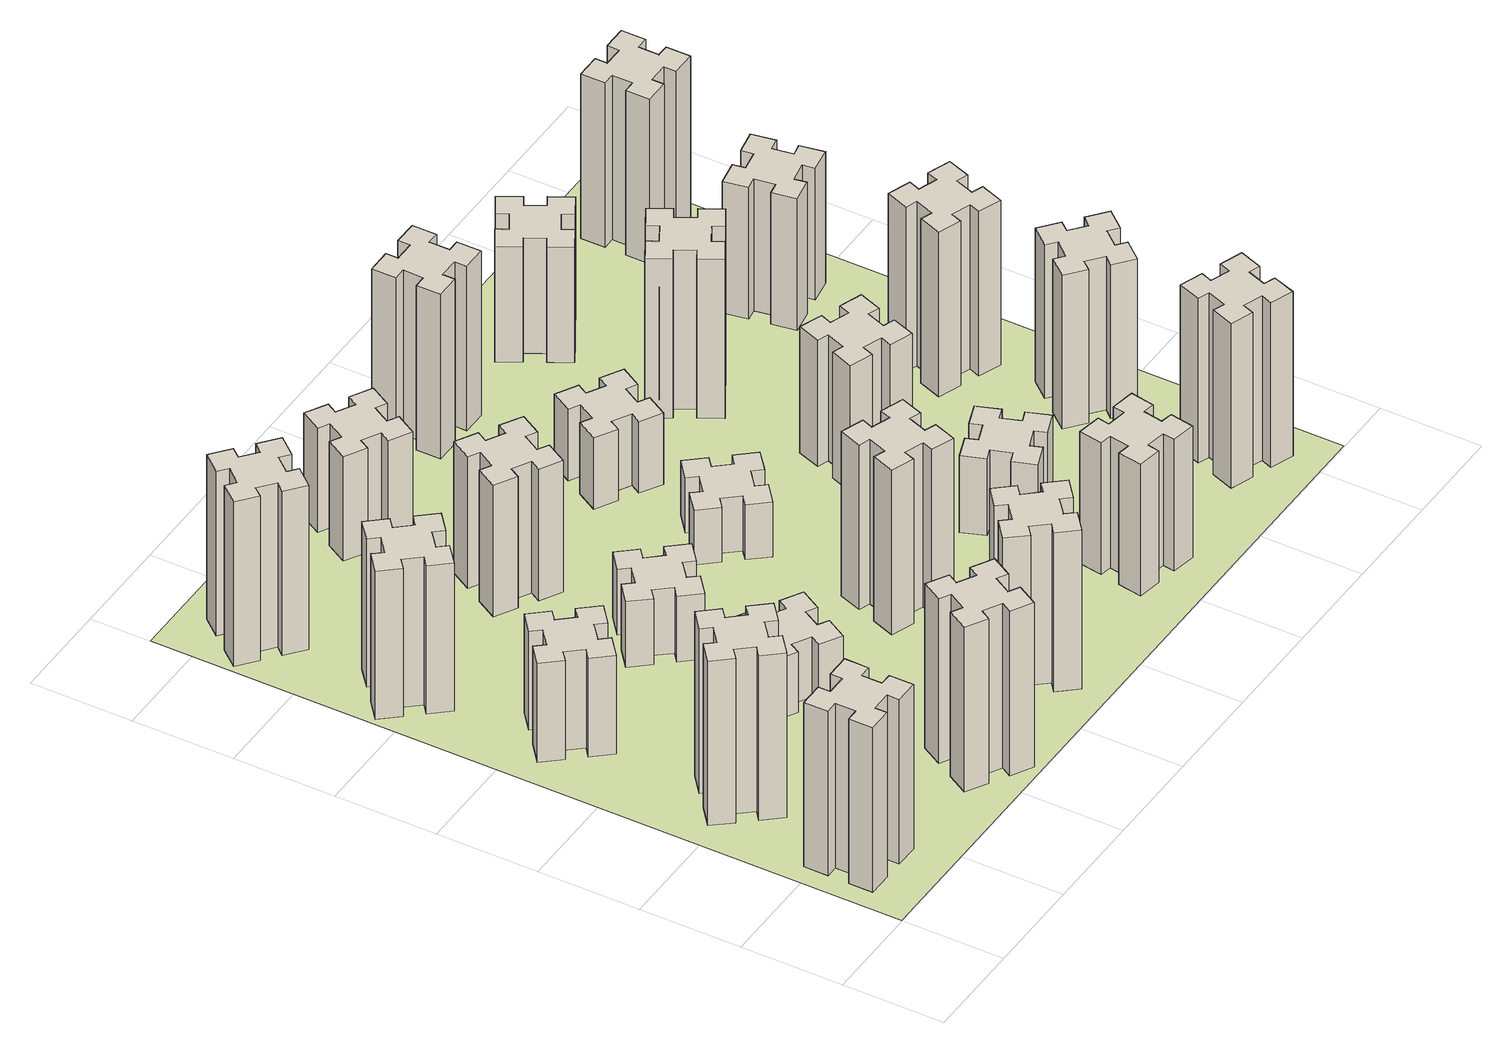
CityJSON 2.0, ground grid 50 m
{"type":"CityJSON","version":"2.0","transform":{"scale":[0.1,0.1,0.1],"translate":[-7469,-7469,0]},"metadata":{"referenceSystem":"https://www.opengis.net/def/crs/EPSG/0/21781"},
"CityObjects":{
"building1":{"type":"Building","attributes":{"class":"1000","function":"1000","usage":"1000","yearOfConstruction":2016,"roofType":"1000","measuredHeight":90,"storeysAboveGround":30,"storeysBelowGround":0},"geometry":[{"type":"Solid","lod":"1","boundaries":[[[[0,1,2,3,4,5,6,7,8,9,10,11,12,13,14,15,16,17,18,19]],[[17,16,20,21]],[[16,15,22,20]],[[15,14,23,22]],[[14,13,24,23]],[[13,12,25,24]],[[12,11,26,25]],[[11,10,27,26]],[[10,9,28,27]],[[9,8,29,28]],[[8,7,30,29]],[[7,6,31,30]],[[6,5,32,31]],[[5,4,33,32]],[[4,3,34,33]],[[3,2,35,34]],[[2,1,36,35]],[[1,0,37,36]],[[0,19,38,37]],[[19,18,39,38]],[[18,17,21,39]],[[24,25,26,27,28,29,30,31,32,33,34,35,36,37,38,39,21,20,22,23]]]]}]},
"building2":{"type":"Building","attributes":{"class":"1000","function":"1000","usage":"1000","yearOfConstruction":2016,"roofType":"1000","measuredHeight":90,"storeysAboveGround":30,"storeysBelowGround":0},"geometry":[{"type":"Solid","lod":"1","boundaries":[[[[40,41,42,43,44,45,46,47,48,49,50,51,52,53,54,55,56,57,58,59]],[[57,56,60,61]],[[56,55,62,60]],[[55,54,63,62]],[[54,53,64,63]],[[53,52,65,64]],[[52,51,66,65]],[[51,50,67,66]],[[50,49,68,67]],[[49,48,69,68]],[[48,47,70,69]],[[47,46,71,70]],[[46,45,72,71]],[[45,44,73,72]],[[44,43,74,73]],[[43,42,75,74]],[[42,41,76,75]],[[41,40,77,76]],[[40,59,78,77]],[[59,58,79,78]],[[58,57,61,79]],[[64,65,66,67,68,69,70,71,72,73,74,75,76,77,78,79,61,60,62,63]]]]}]},
"building3":{"type":"Building","attributes":{"class":"1000","function":"1000","usage":"1000","yearOfConstruction":2016,"roofType":"1000","measuredHeight":54,"storeysAboveGround":30,"storeysBelowGround":0},"geometry":[{"type":"Solid","lod":"1","boundaries":[[[[80,81,82,83,84,85,86,87,88,89,90,91,92,93,94,95,96,97,98,99]],[[97,96,100,101]],[[96,95,102,100]],[[95,94,103,102]],[[94,93,104,103]],[[93,92,105,104]],[[92,91,106,105]],[[91,90,107,106]],[[90,89,108,107]],[[89,88,109,108]],[[88,87,110,109]],[[87,86,111,110]],[[86,85,112,111]],[[85,84,113,112]],[[84,83,114,113]],[[83,82,115,114]],[[82,81,116,115]],[[81,80,117,116]],[[80,99,118,117]],[[99,98,119,118]],[[98,97,101,119]],[[104,105,106,107,108,109,110,111,112,113,114,115,116,117,118,119,101,100,102,103]]]]}]},
"building4":{"type":"Building","attributes":{"class":"1000","function":"1000","usage":"1000","yearOfConstruction":2016,"roofType":"1000","measuredHeight":81,"storeysAboveGround":30,"storeysBelowGround":0},"geometry":[{"type":"Solid","lod":"1","boundaries":[[[[120,121,122,123,124,125,126,127,128,129,130,131,132,133,134,135,136,137,138,139]],[[137,136,140,141]],[[136,135,142,140]],[[135,134,143,142]],[[134,133,144,143]],[[133,132,145,144]],[[132,131,146,145]],[[131,130,147,146]],[[130,129,148,147]],[[129,128,149,148]],[[128,127,150,149]],[[127,126,151,150]],[[126,125,152,151]],[[125,124,153,152]],[[124,123,154,153]],[[123,122,155,154]],[[122,121,156,155]],[[121,120,157,156]],[[120,139,158,157]],[[139,138,159,158]],[[138,137,141,159]],[[144,145,146,147,148,149,150,151,152,153,154,155,156,157,158,159,141,140,142,143]]]]}]},
"building5":{"type":"Building","attributes":{"class":"1000","function":"1000","usage":"1000","yearOfConstruction":2016,"roofType":"1000","measuredHeight":90,"storeysAboveGround":30,"storeysBelowGround":0},"geometry":[{"type":"Solid","lod":"1","boundaries":[[[[160,161,162,163,164,165,166,167,168,169,170,171,172,173,174,175,176,177,178,179]],[[177,176,180,181]],[[176,175,182,180]],[[175,174,183,182]],[[174,173,184,183]],[[173,172,185,184]],[[172,171,186,185]],[[171,170,187,186]],[[170,169,188,187]],[[169,168,189,188]],[[168,167,190,189]],[[167,166,191,190]],[[166,165,192,191]],[[165,164,193,192]],[[164,163,194,193]],[[163,162,195,194]],[[162,161,196,195]],[[161,160,197,196]],[[160,179,198,197]],[[179,178,199,198]],[[178,177,181,199]],[[184,185,186,187,188,189,190,191,192,193,194,195,196,197,198,199,181,180,182,183]]]]}]},
"building6":{"type":"Building","attributes":{"class":"1000","function":"1000","usage":"1000","yearOfConstruction":2016,"roofType":"1000","measuredHeight":90,"storeysAboveGround":30,"storeysBelowGround":0},"geometry":[{"type":"Solid","lod":"1","boundaries":[[[[200,201,202,203,204,205,206,207,208,209,210,211,212,213,214,215,216,217,218,219]],[[217,216,220,221]],[[216,215,222,220]],[[215,214,223,222]],[[214,213,224,223]],[[213,212,225,224]],[[212,211,226,225]],[[211,210,227,226]],[[210,209,228,227]],[[209,208,229,228]],[[208,207,230,229]],[[207,206,231,230]],[[206,205,232,231]],[[205,204,233,232]],[[204,203,234,233]],[[203,202,235,234]],[[202,201,236,235]],[[201,200,237,236]],[[200,219,238,237]],[[219,218,239,238]],[[218,217,221,239]],[[224,225,226,227,228,229,230,231,232,233,234,235,236,237,238,239,221,220,222,223]]]]}]},
"building7":{"type":"Building","attributes":{"class":"1000","function":"1000","usage":"1000","yearOfConstruction":2016,"roofType":"1000","measuredHeight":33,"storeysAboveGround":30,"storeysBelowGround":0},"geometry":[{"type":"Solid","lod":"1","boundaries":[[[[240,241,242,243,244,245,246,247,248,249,250,251,252,253,254,255,256,257,258,259]],[[257,256,260,261]],[[256,255,262,260]],[[255,254,263,262]],[[254,253,264,263]],[[253,252,265,264]],[[252,251,266,265]],[[251,250,267,266]],[[250,249,268,267]],[[249,248,269,268]],[[248,247,270,269]],[[247,246,271,270]],[[246,245,272,271]],[[245,244,273,272]],[[244,243,274,273]],[[243,242,275,274]],[[242,241,276,275]],[[241,240,277,276]],[[240,259,278,277]],[[259,258,279,278]],[[258,257,261,279]],[[264,265,266,267,268,269,270,271,272,273,274,275,276,277,278,279,261,260,262,263]]]]}]},
"building8":{"type":"Building","attributes":{"class":"1000","function":"1000","usage":"1000","yearOfConstruction":2016,"roofType":"1000","measuredHeight":36,"storeysAboveGround":30,"storeysBelowGround":0},"geometry":[{"type":"Solid","lod":"1","boundaries":[[[[280,281,282,283,284,285,286,287,288,289,290,291,292,293,294,295,296,297,298,299]],[[297,296,300,301]],[[296,295,302,300]],[[295,294,303,302]],[[294,293,304,303]],[[293,292,305,304]],[[292,291,306,305]],[[291,290,307,306]],[[290,289,308,307]],[[289,288,309,308]],[[288,287,310,309]],[[287,286,311,310]],[[286,285,312,311]],[[285,284,313,312]],[[284,283,314,313]],[[283,282,315,314]],[[282,281,316,315]],[[281,280,317,316]],[[280,299,318,317]],[[299,298,319,318]],[[298,297,301,319]],[[304,305,306,307,308,309,310,311,312,313,314,315,316,317,318,319,301,300,302,303]]]]}]},
"building9":{"type":"Building","attributes":{"class":"1000","function":"1000","usage":"1000","yearOfConstruction":2016,"roofType":"1000","measuredHeight":87,"storeysAboveGround":30,"storeysBelowGround":0},"geometry":[{"type":"Solid","lod":"1","boundaries":[[[[320,321,322,323,324,325,326,327,328,329,330,331,332,333,334,335,336,337,338,339]],[[337,336,340,341]],[[336,335,342,340]],[[335,334,343,342]],[[334,333,344,343]],[[333,332,345,344]],[[332,331,346,345]],[[331,330,347,346]],[[330,329,348,347]],[[329,328,349,348]],[[328,327,350,349]],[[327,326,351,350]],[[326,325,352,351]],[[325,324,353,352]],[[324,323,354,353]],[[323,322,355,354]],[[322,321,356,355]],[[321,320,357,356]],[[320,339,358,357]],[[339,338,359,358]],[[338,337,341,359]],[[344,345,346,347,348,349,350,351,352,353,354,355,356,357,358,359,341,340,342,343]]]]}]},
"building10":{"type":"Building","attributes":{"class":"1000","function":"1000","usage":"1000","yearOfConstruction":2016,"roofType":"1000","measuredHeight":72,"storeysAboveGround":30,"storeysBelowGround":0},"geometry":[{"type":"Solid","lod":"1","boundaries":[[[[360,361,362,363,364,365,366,367,368,369,370,371,372,373,374,375,376,377,378,379]],[[377,376,380,381]],[[376,375,382,380]],[[375,374,383,382]],[[374,373,384,383]],[[373,372,385,384]],[[372,371,386,385]],[[371,370,387,386]],[[370,369,388,387]],[[369,368,389,388]],[[368,367,390,389]],[[367,366,391,390]],[[366,365,392,391]],[[365,364,393,392]],[[364,363,394,393]],[[363,362,395,394]],[[362,361,396,395]],[[361,360,397,396]],[[360,379,398,397]],[[379,378,399,398]],[[378,377,381,399]],[[384,385,386,387,388,389,390,391,392,393,394,395,396,397,398,399,381,380,382,383]]]]}]},
"building11":{"type":"Building","attributes":{"class":"1000","function":"1000","usage":"1000","yearOfConstruction":2016,"roofType":"1000","measuredHeight":57,"storeysAboveGround":30,"storeysBelowGround":0},"geometry":[{"type":"Solid","lod":"1","boundaries":[[[[400,401,402,403,404,405,406,407,408,409,410,411,412,413,414,415,416,417,418,419]],[[417,416,420,421]],[[416,415,422,420]],[[415,414,423,422]],[[414,413,424,423]],[[413,412,425,424]],[[412,411,426,425]],[[411,410,427,426]],[[410,409,428,427]],[[409,408,429,428]],[[408,407,430,429]],[[407,406,431,430]],[[406,405,432,431]],[[405,404,433,432]],[[404,403,434,433]],[[403,402,435,434]],[[402,401,436,435]],[[401,400,437,436]],[[400,419,438,437]],[[419,418,439,438]],[[418,417,421,439]],[[424,425,426,427,428,429,430,431,432,433,434,435,436,437,438,439,421,420,422,423]]]]}]},
"building12":{"type":"Building","attributes":{"class":"1000","function":"1000","usage":"1000","yearOfConstruction":2016,"roofType":"1000","measuredHeight":90,"storeysAboveGround":30,"storeysBelowGround":0},"geometry":[{"type":"Solid","lod":"1","boundaries":[[[[440,441,442,443,444,445,446,447,448,449,450,451,452,453,454,455,456,457,458,459]],[[457,456,460,461]],[[456,455,462,460]],[[455,454,463,462]],[[454,453,464,463]],[[453,452,465,464]],[[452,451,466,465]],[[451,450,467,466]],[[450,449,468,467]],[[449,448,469,468]],[[448,447,470,469]],[[447,446,471,470]],[[446,445,472,471]],[[445,444,473,472]],[[444,443,474,473]],[[443,442,475,474]],[[442,441,476,475]],[[441,440,477,476]],[[440,459,478,477]],[[459,458,479,478]],[[458,457,461,479]],[[464,465,466,467,468,469,470,471,472,473,474,475,476,477,478,479,461,460,462,463]]]]}]},
"building13":{"type":"Building","attributes":{"class":"1000","function":"1000","usage":"1000","yearOfConstruction":2016,"roofType":"1000","measuredHeight":30,"storeysAboveGround":30,"storeysBelowGround":0},"geometry":[{"type":"Solid","lod":"1","boundaries":[[[[480,481,482,483,484,485,486,487,488,489,490,491,492,493,494,495,496,497,498,499]],[[497,496,500,501]],[[496,495,502,500]],[[495,494,503,502]],[[494,493,504,503]],[[493,492,505,504]],[[492,491,506,505]],[[491,490,507,506]],[[490,489,508,507]],[[489,488,509,508]],[[488,487,510,509]],[[487,486,511,510]],[[486,485,512,511]],[[485,484,513,512]],[[484,483,514,513]],[[483,482,515,514]],[[482,481,516,515]],[[481,480,517,516]],[[480,499,518,517]],[[499,498,519,518]],[[498,497,501,519]],[[504,505,506,507,508,509,510,511,512,513,514,515,516,517,518,519,501,500,502,503]]]]}]},
"building14":{"type":"Building","attributes":{"class":"1000","function":"1000","usage":"1000","yearOfConstruction":2016,"roofType":"1000","measuredHeight":72,"storeysAboveGround":30,"storeysBelowGround":0},"geometry":[{"type":"Solid","lod":"1","boundaries":[[[[520,521,522,523,524,525,526,527,528,529,530,531,532,533,534,535,536,537,538,539]],[[537,536,540,541]],[[536,535,542,540]],[[535,534,543,542]],[[534,533,544,543]],[[533,532,545,544]],[[532,531,546,545]],[[531,530,547,546]],[[530,529,548,547]],[[529,528,549,548]],[[528,527,550,549]],[[527,526,551,550]],[[526,525,552,551]],[[525,524,553,552]],[[524,523,554,553]],[[523,522,555,554]],[[522,521,556,555]],[[521,520,557,556]],[[520,539,558,557]],[[539,538,559,558]],[[538,537,541,559]],[[544,545,546,547,548,549,550,551,552,553,554,555,556,557,558,559,541,540,542,543]]]]}]},
"building15":{"type":"Building","attributes":{"class":"1000","function":"1000","usage":"1000","yearOfConstruction":2016,"roofType":"1000","measuredHeight":39,"storeysAboveGround":30,"storeysBelowGround":0},"geometry":[{"type":"Solid","lod":"1","boundaries":[[[[560,561,562,563,564,565,566,567,568,569,570,571,572,573,574,575,576,577,578,579]],[[577,576,580,581]],[[576,575,582,580]],[[575,574,583,582]],[[574,573,584,583]],[[573,572,585,584]],[[572,571,586,585]],[[571,570,587,586]],[[570,569,588,587]],[[569,568,589,588]],[[568,567,590,589]],[[567,566,591,590]],[[566,565,592,591]],[[565,564,593,592]],[[564,563,594,593]],[[563,562,595,594]],[[562,561,596,595]],[[561,560,597,596]],[[560,579,598,597]],[[579,578,599,598]],[[578,577,581,599]],[[584,585,586,587,588,589,590,591,592,593,594,595,596,597,598,599,581,580,582,583]]]]}]},
"building16":{"type":"Building","attributes":{"class":"1000","function":"1000","usage":"1000","yearOfConstruction":2016,"roofType":"1000","measuredHeight":90,"storeysAboveGround":30,"storeysBelowGround":0},"geometry":[{"type":"Solid","lod":"1","boundaries":[[[[600,601,602,603,604,605,606,607,608,609,610,611,612,613,614,615,616,617,618,619]],[[617,616,620,621]],[[616,615,622,620]],[[615,614,623,622]],[[614,613,624,623]],[[613,612,625,624]],[[612,611,626,625]],[[611,610,627,626]],[[610,609,628,627]],[[609,608,629,628]],[[608,607,630,629]],[[607,606,631,630]],[[606,605,632,631]],[[605,604,633,632]],[[604,603,634,633]],[[603,602,635,634]],[[602,601,636,635]],[[601,600,637,636]],[[600,619,638,637]],[[619,618,639,638]],[[618,617,621,639]],[[624,625,626,627,628,629,630,631,632,633,634,635,636,637,638,639,621,620,622,623]]]]}]},
"building17":{"type":"Building","attributes":{"class":"1000","function":"1000","usage":"1000","yearOfConstruction":2016,"roofType":"1000","measuredHeight":42,"storeysAboveGround":30,"storeysBelowGround":0},"geometry":[{"type":"Solid","lod":"1","boundaries":[[[[640,641,642,643,644,645,646,647,648,649,650,651,652,653,654,655,656,657,658,659]],[[657,656,660,661]],[[656,655,662,660]],[[655,654,663,662]],[[654,653,664,663]],[[653,652,665,664]],[[652,651,666,665]],[[651,650,667,666]],[[650,649,668,667]],[[649,648,669,668]],[[648,647,670,669]],[[647,646,671,670]],[[646,645,672,671]],[[645,644,673,672]],[[644,643,674,673]],[[643,642,675,674]],[[642,641,676,675]],[[641,640,677,676]],[[640,659,678,677]],[[659,658,679,678]],[[658,657,661,679]],[[664,665,666,667,668,669,670,671,672,673,674,675,676,677,678,679,661,660,662,663]]]]}]},
"building18":{"type":"Building","attributes":{"class":"1000","function":"1000","usage":"1000","yearOfConstruction":2016,"roofType":"1000","measuredHeight":69,"storeysAboveGround":30,"storeysBelowGround":0},"geometry":[{"type":"Solid","lod":"1","boundaries":[[[[680,681,682,683,684,685,686,687,688,689,690,691,692,693,694,695,696,697,698,699]],[[697,696,700,701]],[[696,695,702,700]],[[695,694,703,702]],[[694,693,704,703]],[[693,692,705,704]],[[692,691,706,705]],[[691,690,707,706]],[[690,689,708,707]],[[689,688,709,708]],[[688,687,710,709]],[[687,686,711,710]],[[686,685,712,711]],[[685,684,713,712]],[[684,683,714,713]],[[683,682,715,714]],[[682,681,716,715]],[[681,680,717,716]],[[680,699,718,717]],[[699,698,719,718]],[[698,697,701,719]],[[704,705,706,707,708,709,710,711,712,713,714,715,716,717,718,719,701,700,702,703]]]]}]},
"building19":{"type":"Building","attributes":{"class":"1000","function":"1000","usage":"1000","yearOfConstruction":2016,"roofType":"1000","measuredHeight":87,"storeysAboveGround":30,"storeysBelowGround":0},"geometry":[{"type":"Solid","lod":"1","boundaries":[[[[720,721,722,723,724,725,726,727,728,729,730,731,732,733,734,735,736,737,738,739]],[[737,736,740,741]],[[736,735,742,740]],[[735,734,743,742]],[[734,733,744,743]],[[733,732,745,744]],[[732,731,746,745]],[[731,730,747,746]],[[730,729,748,747]],[[729,728,749,748]],[[728,727,750,749]],[[727,726,751,750]],[[726,725,752,751]],[[725,724,753,752]],[[724,723,754,753]],[[723,722,755,754]],[[722,721,756,755]],[[721,720,757,756]],[[720,739,758,757]],[[739,738,759,758]],[[738,737,741,759]],[[744,745,746,747,748,749,750,751,752,753,754,755,756,757,758,759,741,740,742,743]]]]}]},
"building20":{"type":"Building","attributes":{"class":"1000","function":"1000","usage":"1000","yearOfConstruction":2016,"roofType":"1000","measuredHeight":90,"storeysAboveGround":30,"storeysBelowGround":0},"geometry":[{"type":"Solid","lod":"1","boundaries":[[[[760,761,762,763,764,765,766,767,768,769,770,771,772,773,774,775,776,777,778,779]],[[777,776,780,781]],[[776,775,782,780]],[[775,774,783,782]],[[774,773,784,783]],[[773,772,785,784]],[[772,771,786,785]],[[771,770,787,786]],[[770,769,788,787]],[[769,768,789,788]],[[768,767,790,789]],[[767,766,791,790]],[[766,765,792,791]],[[765,764,793,792]],[[764,763,794,793]],[[763,762,795,794]],[[762,761,796,795]],[[761,760,797,796]],[[760,779,798,797]],[[779,778,799,798]],[[778,777,781,799]],[[784,785,786,787,788,789,790,791,792,793,794,795,796,797,798,799,781,780,782,783]]]]}]},
"building21":{"type":"Building","attributes":{"class":"1000","function":"1000","usage":"1000","yearOfConstruction":2016,"roofType":"1000","measuredHeight":63,"storeysAboveGround":30,"storeysBelowGround":0},"geometry":[{"type":"Solid","lod":"1","boundaries":[[[[800,801,802,803,804,805,806,807,808,809,810,811,812,813,814,815,816,817,818,819]],[[817,816,820,821]],[[816,815,822,820]],[[815,814,823,822]],[[814,813,824,823]],[[813,812,825,824]],[[812,811,826,825]],[[811,810,827,826]],[[810,809,828,827]],[[809,808,829,828]],[[808,807,830,829]],[[807,806,831,830]],[[806,805,832,831]],[[805,804,833,832]],[[804,803,834,833]],[[803,802,835,834]],[[802,801,836,835]],[[801,800,837,836]],[[800,819,838,837]],[[819,818,839,838]],[[818,817,821,839]],[[824,825,826,827,828,829,830,831,832,833,834,835,836,837,838,839,821,820,822,823]]]]}]},
"building22":{"type":"Building","attributes":{"class":"1000","function":"1000","usage":"1000","yearOfConstruction":2016,"roofType":"1000","measuredHeight":84,"storeysAboveGround":30,"storeysBelowGround":0},"geometry":[{"type":"Solid","lod":"1","boundaries":[[[[840,841,842,843,844,845,846,847,848,849,850,851,852,853,854,855,856,857,858,859]],[[857,856,860,861]],[[856,855,862,860]],[[855,854,863,862]],[[854,853,864,863]],[[853,852,865,864]],[[852,851,866,865]],[[851,850,867,866]],[[850,849,868,867]],[[849,848,869,868]],[[848,847,870,869]],[[847,846,871,870]],[[846,845,872,871]],[[845,844,873,872]],[[844,843,874,873]],[[843,842,875,874]],[[842,841,876,875]],[[841,840,877,876]],[[840,859,878,877]],[[859,858,879,878]],[[858,857,861,879]],[[864,865,866,867,868,869,870,871,872,873,874,875,876,877,878,879,861,860,862,863]]]]}]},
"building23":{"type":"Building","attributes":{"class":"1000","function":"1000","usage":"1000","yearOfConstruction":2016,"roofType":"1000","measuredHeight":90,"storeysAboveGround":30,"storeysBelowGround":0},"geometry":[{"type":"Solid","lod":"1","boundaries":[[[[880,881,882,883,884,885,886,887,888,889,890,891,892,893,894,895,896,897,898,899]],[[897,896,900,901]],[[896,895,902,900]],[[895,894,903,902]],[[894,893,904,903]],[[893,892,905,904]],[[892,891,906,905]],[[891,890,907,906]],[[890,889,908,907]],[[889,888,909,908]],[[888,887,910,909]],[[887,886,911,910]],[[886,885,912,911]],[[885,884,913,912]],[[884,883,914,913]],[[883,882,915,914]],[[882,881,916,915]],[[881,880,917,916]],[[880,899,918,917]],[[899,898,919,918]],[[898,897,901,919]],[[904,905,906,907,908,909,910,911,912,913,914,915,916,917,918,919,901,900,902,903]]]]}]},
"building24":{"type":"Building","attributes":{"class":"1000","function":"1000","usage":"1000","yearOfConstruction":2016,"roofType":"1000","measuredHeight":72,"storeysAboveGround":30,"storeysBelowGround":0},"geometry":[{"type":"Solid","lod":"1","boundaries":[[[[920,921,922,923,924,925,926,927,928,929,930,931,932,933,934,935,936,937,938,939]],[[937,936,940,941]],[[936,935,942,940]],[[935,934,943,942]],[[934,933,944,943]],[[933,932,945,944]],[[932,931,946,945]],[[931,930,947,946]],[[930,929,948,947]],[[929,928,949,948]],[[928,927,950,949]],[[927,926,951,950]],[[926,925,952,951]],[[925,924,953,952]],[[924,923,954,953]],[[923,922,955,954]],[[922,921,956,955]],[[921,920,957,956]],[[920,939,958,957]],[[939,938,959,958]],[[938,937,941,959]],[[944,945,946,947,948,949,950,951,952,953,954,955,956,957,958,959,941,940,942,943]]]]}]},
"building25":{"type":"Building","attributes":{"class":"1000","function":"1000","usage":"1000","yearOfConstruction":2016,"roofType":"1000","measuredHeight":90,"storeysAboveGround":30,"storeysBelowGround":0},"geometry":[{"type":"Solid","lod":"1","boundaries":[[[[960,961,962,963,964,965,966,967,968,969,970,971,972,973,974,975,976,977,978,979]],[[977,976,980,981]],[[976,975,982,980]],[[975,974,983,982]],[[974,973,984,983]],[[973,972,985,984]],[[972,971,986,985]],[[971,970,987,986]],[[970,969,988,987]],[[969,968,989,988]],[[968,967,990,989]],[[967,966,991,990]],[[966,965,992,991]],[[965,964,993,992]],[[964,963,994,993]],[[963,962,995,994]],[[962,961,996,995]],[[961,960,997,996]],[[960,979,998,997]],[[979,978,999,998]],[[978,977,981,999]],[[984,985,986,987,988,989,990,991,992,993,994,995,996,997,998,999,981,980,982,983]]]]}]},
"landuse1":{"type":"LandUse","attributes":{"name":"plot1","function":"1010"},"geometry":[{"type":"MultiSurface","lod":"1","boundaries":[[[1000,1001,1002,1003]]]}]}
},
"vertices":[
[165,425,0],[165,325,0],[105,325,0],[105,205,0],[225,205,0],[225,265,0],[325,265,0],[325,205,0],[445,205,0],[445,325,0],[385,325,0],[385,425,0],[445,425,0],[445,545,0],[325,545,0],[325,485,0],[225,485,0],[225,545,0],[105,545,0],[105,425,0],[225,485,900],[225,545,900],[325,485,900],[325,545,900],[445,545,900],[445,425,900],[385,425,900],[385,325,900],[445,325,900],[445,205,900],[325,205,900],[325,265,900],[225,265,900],[225,205,900],[105,205,900],[105,325,900],[165,325,900],[165,425,900],[105,425,900],[105,545,900],
[492,1048,0],[427,1124,0],[473,1163,0],[396,1255,0],[304,1178,0],[343,1132,0],[266,1067,0],[228,1113,0],[136,1036,0],[213,944,0],[259,983,0],[323,906,0],[277,868,0],[354,776,0],[446,853,0],[408,899,0],[484,963,0],[523,917,0],[615,994,0],[538,1086,0],[484,963,900],[523,917,900],[408,899,900],[446,853,900],[354,776,900],[277,868,900],[323,906,900],[259,983,900],[213,944,900],[136,1036,900],[228,1113,900],[266,1067,900],[343,1132,900],[304,1178,900],[396,1255,900],[473,1163,900],[427,1124,900],[492,1048,900],[538,1086,900],[615,994,900],
[492,1888,0],[427,1964,0],[473,2003,0],[396,2095,0],[304,2018,0],[343,1972,0],[266,1907,0],[228,1953,0],[136,1876,0],[213,1784,0],[259,1823,0],[323,1746,0],[277,1708,0],[354,1616,0],[446,1693,0],[408,1739,0],[484,1803,0],[523,1757,0],[615,1834,0],[538,1926,0],[484,1803,540],[523,1757,540],[408,1739,540],[446,1693,540],[354,1616,540],[277,1708,540],[323,1746,540],[259,1823,540],[213,1784,540],[136,1876,540],[228,1953,540],[266,1907,540],[343,1972,540],[304,2018,540],[396,2095,540],[473,2003,540],[427,1964,540],[492,1888,540],[538,1926,540],[615,1834,540],
[243,2712,0],[166,2647,0],[128,2693,0],[36,2616,0],[113,2524,0],[159,2563,0],[223,2486,0],[177,2448,0],[254,2356,0],[346,2433,0],[308,2479,0],[384,2543,0],[423,2497,0],[515,2574,0],[438,2666,0],[392,2628,0],[327,2704,0],[373,2743,0],[296,2835,0],[204,2758,0],[327,2704,810],[373,2743,810],[392,2628,810],[438,2666,810],[515,2574,810],[423,2497,810],[384,2543,810],[308,2479,810],[346,2433,810],[254,2356,810],[177,2448,810],[223,2486,810],[159,2563,810],[113,2524,810],[36,2616,810],[128,2693,810],[166,2647,810],[243,2712,810],[204,2758,810],[296,2835,810],
[1214,346,0],[1127,396,0],[1157,448,0],[1053,508,0],[993,404,0],[1045,374,0],[995,287,0],[943,317,0],[883,213,0],[987,153,0],[1017,205,0],[1104,155,0],[1074,103,0],[1178,43,0],[1238,147,0],[1186,177,0],[1236,264,0],[1288,234,0],[1348,338,0],[1244,398,0],[1236,264,900],[1288,234,900],[1186,177,900],[1238,147,900],[1178,43,900],[1074,103,900],[1104,155,900],[1017,205,900],[987,153,900],[883,213,900],[943,317,900],[995,287,900],[1045,374,900],[993,404,900],[1053,508,900],[1157,448,900],[1127,396,900],[1214,346,900],[1244,398,900],[1348,338,900],
[384,3387,0],[308,3452,0],[346,3498,0],[254,3575,0],[177,3483,0],[223,3444,0],[159,3368,0],[113,3406,0],[36,3314,0],[128,3237,0],[166,3283,0],[243,3219,0],[204,3173,0],[296,3096,0],[373,3188,0],[327,3226,0],[392,3303,0],[438,3264,0],[515,3356,0],[423,3433,0],[392,3303,900],[438,3264,900],[327,3226,900],[373,3188,900],[296,3096,900],[204,3173,900],[243,3219,900],[166,3283,900],[128,3237,900],[36,3314,900],[113,3406,900],[159,3368,900],[223,3444,900],[177,3483,900],[254,3575,900],[346,3498,900],[308,3452,900],[384,3387,900],[423,3433,900],[515,3356,900],
[1186,1117,0],[1236,1204,0],[1288,1174,0],[1348,1278,0],[1244,1338,0],[1214,1286,0],[1127,1336,0],[1157,1388,0],[1053,1448,0],[993,1344,0],[1045,1314,0],[995,1227,0],[943,1257,0],[883,1153,0],[987,1093,0],[1017,1145,0],[1104,1095,0],[1074,1043,0],[1178,983,0],[1238,1087,0],[1104,1095,330],[1074,1043,330],[1017,1145,330],[987,1093,330],[883,1153,330],[943,1257,330],[995,1227,330],[1045,1314,330],[993,1344,330],[1053,1448,330],[1157,1388,330],[1127,1336,330],[1214,1286,330],[1244,1338,330],[1348,1278,330],[1288,1174,330],[1236,1204,330],[1186,1117,330],[1238,1087,330],[1178,983,330],
[1083,1972,0],[1006,1907,0],[968,1953,0],[876,1876,0],[953,1784,0],[999,1823,0],[1063,1746,0],[1017,1708,0],[1094,1616,0],[1186,1693,0],[1148,1739,0],[1224,1803,0],[1263,1757,0],[1355,1834,0],[1278,1926,0],[1232,1888,0],[1167,1964,0],[1213,2003,0],[1136,2095,0],[1044,2018,0],[1167,1964,360],[1213,2003,360],[1232,1888,360],[1278,1926,360],[1355,1834,360],[1263,1757,360],[1224,1803,360],[1148,1739,360],[1186,1693,360],[1094,1616,360],[1017,1708,360],[1063,1746,360],[999,1823,360],[953,1784,360],[876,1876,360],[968,1953,360],[1006,1907,360],[1083,1972,360],[1044,2018,360],[1136,2095,360],
[1639,343,0],[1703,266,0],[1657,228,0],[1734,136,0],[1826,213,0],[1788,259,0],[1864,323,0],[1903,277,0],[1995,354,0],[1918,446,0],[1872,408,0],[1807,484,0],[1853,523,0],[1776,615,0],[1684,538,0],[1723,492,0],[1646,427,0],[1608,473,0],[1516,396,0],[1593,304,0],[1646,427,870],[1608,473,870],[1723,492,870],[1684,538,870],[1776,615,870],[1853,523,870],[1807,484,870],[1872,408,870],[1918,446,870],[1995,354,870],[1903,277,870],[1864,323,870],[1788,259,870],[1826,213,870],[1734,136,870],[1657,228,870],[1703,266,870],[1639,343,870],[1593,304,870],[1516,396,870],
[1214,2666,0],[1127,2716,0],[1157,2768,0],[1053,2828,0],[993,2724,0],[1045,2694,0],[995,2607,0],[943,2637,0],[883,2533,0],[987,2473,0],[1017,2525,0],[1104,2475,0],[1074,2423,0],[1178,2363,0],[1238,2467,0],[1186,2497,0],[1236,2584,0],[1288,2554,0],[1348,2658,0],[1244,2718,0],[1236,2584,720],[1288,2554,720],[1186,2497,720],[1238,2467,720],[1178,2363,720],[1074,2423,720],[1104,2475,720],[1017,2525,720],[987,2473,720],[883,2533,720],[943,2637,720],[995,2607,720],[1045,2694,720],[993,2724,720],[1053,2828,720],[1157,2768,720],[1127,2716,720],[1214,2666,720],[1244,2718,720],[1348,2658,720],
[1186,3237,0],[1236,3324,0],[1288,3294,0],[1348,3398,0],[1244,3458,0],[1214,3406,0],[1127,3456,0],[1157,3508,0],[1053,3568,0],[993,3464,0],[1045,3434,0],[995,3347,0],[943,3377,0],[883,3273,0],[987,3213,0],[1017,3265,0],[1104,3215,0],[1074,3163,0],[1178,3103,0],[1238,3207,0],[1104,3215,570],[1074,3163,570],[1017,3265,570],[987,3213,570],[883,3273,570],[943,3377,570],[995,3347,570],[1045,3434,570],[993,3464,570],[1053,3568,570],[1157,3508,570],[1127,3456,570],[1214,3406,570],[1244,3458,570],[1348,3398,570],[1288,3294,570],[1236,3324,570],[1186,3237,570],[1238,3207,570],[1178,3103,570],
[1769,1200,0],[1735,1106,0],[1679,1127,0],[1637,1014,0],[1750,973,0],[1771,1029,0],[1865,995,0],[1844,939,0],[1957,897,0],[1998,1010,0],[1942,1031,0],[1976,1125,0],[2032,1104,0],[2073,1217,0],[1960,1258,0],[1940,1202,0],[1846,1236,0],[1867,1292,0],[1754,1333,0],[1713,1220,0],[1846,1236,900],[1867,1292,900],[1940,1202,900],[1960,1258,900],[2073,1217,900],[2032,1104,900],[1976,1125,900],[1942,1031,900],[1998,1010,900],[1957,897,900],[1844,939,900],[1865,995,900],[1771,1029,900],[1750,973,900],[1637,1014,900],[1679,1127,900],[1735,1106,900],[1769,1200,900],[1713,1220,900],[1754,1333,900],
[1972,1988,0],[1907,2064,0],[1953,2103,0],[1876,2195,0],[1784,2118,0],[1823,2072,0],[1746,2007,0],[1708,2053,0],[1616,1976,0],[1693,1884,0],[1739,1923,0],[1803,1846,0],[1757,1808,0],[1834,1716,0],[1926,1793,0],[1888,1839,0],[1964,1903,0],[2003,1857,0],[2095,1934,0],[2018,2026,0],[1964,1903,300],[2003,1857,300],[1888,1839,300],[1926,1793,300],[1834,1716,300],[1757,1808,300],[1803,1846,300],[1739,1923,300],[1693,1884,300],[1616,1976,300],[1708,2053,300],[1746,2007,300],[1823,2072,300],[1784,2118,300],[1876,2195,300],[1953,2103,300],[1907,2064,300],[1972,1988,300],[2018,2026,300],[2095,1934,300],
[2496,444,0],[2478,345,0],[2419,356,0],[2398,237,0],[2517,217,0],[2527,276,0],[2625,258,0],[2615,199,0],[2733,178,0],[2754,297,0],[2695,307,0],[2712,405,0],[2771,395,0],[2792,513,0],[2674,534,0],[2664,475,0],[2565,492,0],[2576,551,0],[2457,572,0],[2437,454,0],[2565,492,720],[2576,551,720],[2664,475,720],[2674,534,720],[2792,513,720],[2771,395,720],[2712,405,720],[2695,307,720],[2754,297,720],[2733,178,720],[2615,199,720],[2625,258,720],[2527,276,720],[2517,217,720],[2398,237,720],[2419,356,720],[2478,345,720],[2496,444,720],[2437,454,720],[2457,572,720],
[2026,2497,0],[2076,2584,0],[2128,2554,0],[2188,2658,0],[2084,2718,0],[2054,2666,0],[1967,2716,0],[1997,2768,0],[1893,2828,0],[1833,2724,0],[1885,2694,0],[1835,2607,0],[1783,2637,0],[1723,2533,0],[1827,2473,0],[1857,2525,0],[1944,2475,0],[1914,2423,0],[2018,2363,0],[2078,2467,0],[1944,2475,390],[1914,2423,390],[1857,2525,390],[1827,2473,390],[1723,2533,390],[1783,2637,390],[1835,2607,390],[1885,2694,390],[1833,2724,390],[1893,2828,390],[1997,2768,390],[1967,2716,390],[2054,2666,390],[2084,2718,390],[2188,2658,390],[2128,2554,390],[2076,2584,390],[2026,2497,390],[2078,2467,390],[2018,2363,390],
[1965,3385,0],[1965,3485,0],[2025,3485,0],[2025,3605,0],[1905,3605,0],[1905,3545,0],[1805,3545,0],[1805,3605,0],[1685,3605,0],[1685,3485,0],[1745,3485,0],[1745,3385,0],[1685,3385,0],[1685,3265,0],[1805,3265,0],[1805,3325,0],[1905,3325,0],[1905,3265,0],[2025,3265,0],[2025,3385,0],[1905,3325,900],[1905,3265,900],[1805,3325,900],[1805,3265,900],[1685,3265,900],[1685,3385,900],[1745,3385,900],[1745,3485,900],[1685,3485,900],[1685,3605,900],[1805,3605,900],[1805,3545,900],[1905,3545,900],[1905,3605,900],[2025,3605,900],[2025,3485,900],[1965,3485,900],[1965,3385,900],[2025,3385,900],[2025,3265,900],
[2716,1006,0],[2682,1100,0],[2738,1120,0],[2697,1233,0],[2584,1192,0],[2605,1136,0],[2511,1102,0],[2490,1158,0],[2377,1117,0],[2419,1004,0],[2475,1025,0],[2509,931,0],[2453,910,0],[2494,797,0],[2607,839,0],[2586,895,0],[2680,929,0],[2700,873,0],[2813,914,0],[2772,1027,0],[2680,929,420],[2700,873,420],[2586,895,420],[2607,839,420],[2494,797,420],[2453,910,420],[2509,931,420],[2475,1025,420],[2419,1004,420],[2377,1117,420],[2490,1158,420],[2511,1102,420],[2605,1136,420],[2584,1192,420],[2697,1233,420],[2738,1120,420],[2682,1100,420],[2716,1006,420],[2772,1027,420],[2813,914,420],
[2682,1671,0],[2716,1765,0],[2772,1744,0],[2813,1857,0],[2700,1898,0],[2680,1842,0],[2586,1876,0],[2607,1932,0],[2494,1973,0],[2453,1860,0],[2509,1840,0],[2475,1746,0],[2419,1767,0],[2377,1654,0],[2490,1613,0],[2511,1669,0],[2605,1635,0],[2584,1579,0],[2697,1537,0],[2738,1650,0],[2605,1635,690],[2584,1579,690],[2511,1669,690],[2490,1613,690],[2377,1654,690],[2419,1767,690],[2475,1746,690],[2509,1840,690],[2453,1860,690],[2494,1973,690],[2607,1932,690],[2586,1876,690],[2680,1842,690],[2700,1898,690],[2813,1857,690],[2772,1744,690],[2716,1765,690],[2682,1671,690],[2738,1650,690],[2697,1537,690],
[2607,2475,0],[2694,2525,0],[2724,2473,0],[2828,2533,0],[2768,2637,0],[2716,2607,0],[2666,2694,0],[2718,2724,0],[2658,2828,0],[2554,2768,0],[2584,2716,0],[2497,2666,0],[2467,2718,0],[2363,2658,0],[2423,2554,0],[2475,2584,0],[2525,2497,0],[2473,2467,0],[2533,2363,0],[2637,2423,0],[2525,2497,870],[2473,2467,870],[2475,2584,870],[2423,2554,870],[2363,2658,870],[2467,2718,870],[2497,2666,870],[2584,2716,870],[2554,2768,870],[2658,2828,870],[2718,2724,870],[2666,2694,870],[2716,2607,870],[2768,2637,870],[2828,2533,870],[2724,2473,870],[2694,2525,870],[2607,2475,870],[2637,2423,870],[2533,2363,870],
[3520,462,0],[3426,496,0],[3447,552,0],[3334,593,0],[3293,480,0],[3349,460,0],[3315,366,0],[3259,387,0],[3217,274,0],[3330,233,0],[3351,289,0],[3445,255,0],[3424,199,0],[3537,157,0],[3578,270,0],[3522,291,0],[3556,385,0],[3612,364,0],[3653,477,0],[3540,518,0],[3556,385,900],[3612,364,900],[3522,291,900],[3578,270,900],[3537,157,900],[3424,199,900],[3445,255,900],[3351,289,900],[3330,233,900],[3217,274,900],[3259,387,900],[3315,366,900],[3349,460,900],[3293,480,900],[3334,593,900],[3447,552,900],[3426,496,900],[3520,462,900],[3540,518,900],[3653,477,900],
[2716,3347,0],[2666,3434,0],[2718,3464,0],[2658,3568,0],[2554,3508,0],[2584,3456,0],[2497,3406,0],[2467,3458,0],[2363,3398,0],[2423,3294,0],[2475,3324,0],[2525,3237,0],[2473,3207,0],[2533,3103,0],[2637,3163,0],[2607,3215,0],[2694,3265,0],[2724,3213,0],[2828,3273,0],[2768,3377,0],[2694,3265,630],[2724,3213,630],[2607,3215,630],[2637,3163,630],[2533,3103,630],[2473,3207,630],[2525,3237,630],[2475,3324,630],[2423,3294,630],[2363,3398,630],[2467,3458,630],[2497,3406,630],[2584,3456,630],[2554,3508,630],[2658,3568,630],[2718,3464,630],[2666,3434,630],[2716,3347,630],[2768,3377,630],[2828,3273,630],
[3487,1006,0],[3552,1083,0],[3598,1044,0],[3675,1136,0],[3583,1213,0],[3544,1167,0],[3468,1232,0],[3506,1278,0],[3414,1355,0],[3337,1263,0],[3383,1224,0],[3319,1148,0],[3273,1186,0],[3196,1094,0],[3288,1017,0],[3326,1063,0],[3403,999,0],[3364,953,0],[3456,876,0],[3533,968,0],[3403,999,840],[3364,953,840],[3326,1063,840],[3288,1017,840],[3196,1094,840],[3273,1186,840],[3319,1148,840],[3383,1224,840],[3337,1263,840],[3414,1355,840],[3506,1278,840],[3468,1232,840],[3544,1167,840],[3583,1213,840],[3675,1136,840],[3598,1044,840],[3552,1083,840],[3487,1006,840],[3533,968,840],[3456,876,840],
[3420,1842,0],[3326,1876,0],[3347,1932,0],[3234,1973,0],[3193,1860,0],[3249,1840,0],[3215,1746,0],[3159,1767,0],[3117,1654,0],[3230,1613,0],[3251,1669,0],[3345,1635,0],[3324,1579,0],[3437,1537,0],[3478,1650,0],[3422,1671,0],[3456,1765,0],[3512,1744,0],[3553,1857,0],[3440,1898,0],[3456,1765,900],[3512,1744,900],[3422,1671,900],[3478,1650,900],[3437,1537,900],[3324,1579,900],[3345,1635,900],[3251,1669,900],[3230,1613,900],[3117,1654,900],[3159,1767,900],[3215,1746,900],[3249,1840,900],[3193,1860,900],[3234,1973,900],[3347,1932,900],[3326,1876,900],[3420,1842,900],[3440,1898,900],[3553,1857,900],
[3365,2712,0],[3267,2695,0],[3257,2754,0],[3138,2733,0],[3159,2615,0],[3218,2625,0],[3236,2527,0],[3177,2517,0],[3197,2398,0],[3316,2419,0],[3305,2478,0],[3404,2496,0],[3414,2437,0],[3532,2457,0],[3511,2576,0],[3452,2565,0],[3435,2664,0],[3494,2674,0],[3473,2792,0],[3355,2771,0],[3435,2664,720],[3494,2674,720],[3452,2565,720],[3511,2576,720],[3532,2457,720],[3414,2437,720],[3404,2496,720],[3305,2478,720],[3316,2419,720],[3197,2398,720],[3177,2517,720],[3236,2527,720],[3218,2625,720],[3159,2615,720],[3138,2733,720],[3257,2754,720],[3267,2695,720],[3365,2712,720],[3355,2771,720],[3473,2792,720],
[3385,3225,0],[3485,3225,0],[3485,3165,0],[3605,3165,0],[3605,3285,0],[3545,3285,0],[3545,3385,0],[3605,3385,0],[3605,3505,0],[3485,3505,0],[3485,3445,0],[3385,3445,0],[3385,3505,0],[3265,3505,0],[3265,3385,0],[3325,3385,0],[3325,3285,0],[3265,3285,0],[3265,3165,0],[3385,3165,0],[3325,3285,900],[3265,3285,900],[3325,3385,900],[3265,3385,900],[3265,3505,900],[3385,3505,900],[3385,3445,900],[3485,3445,900],[3485,3505,900],[3605,3505,900],[3605,3385,900],[3545,3385,900],[3545,3285,900],[3605,3285,900],[3605,3165,900],[3485,3165,900],[3485,3225,900],[3385,3225,900],[3385,3165,900],[3265,3165,900],
[5,3705,0],[3705,3705,0],[3705,5,0],[5,5,0]
]}
